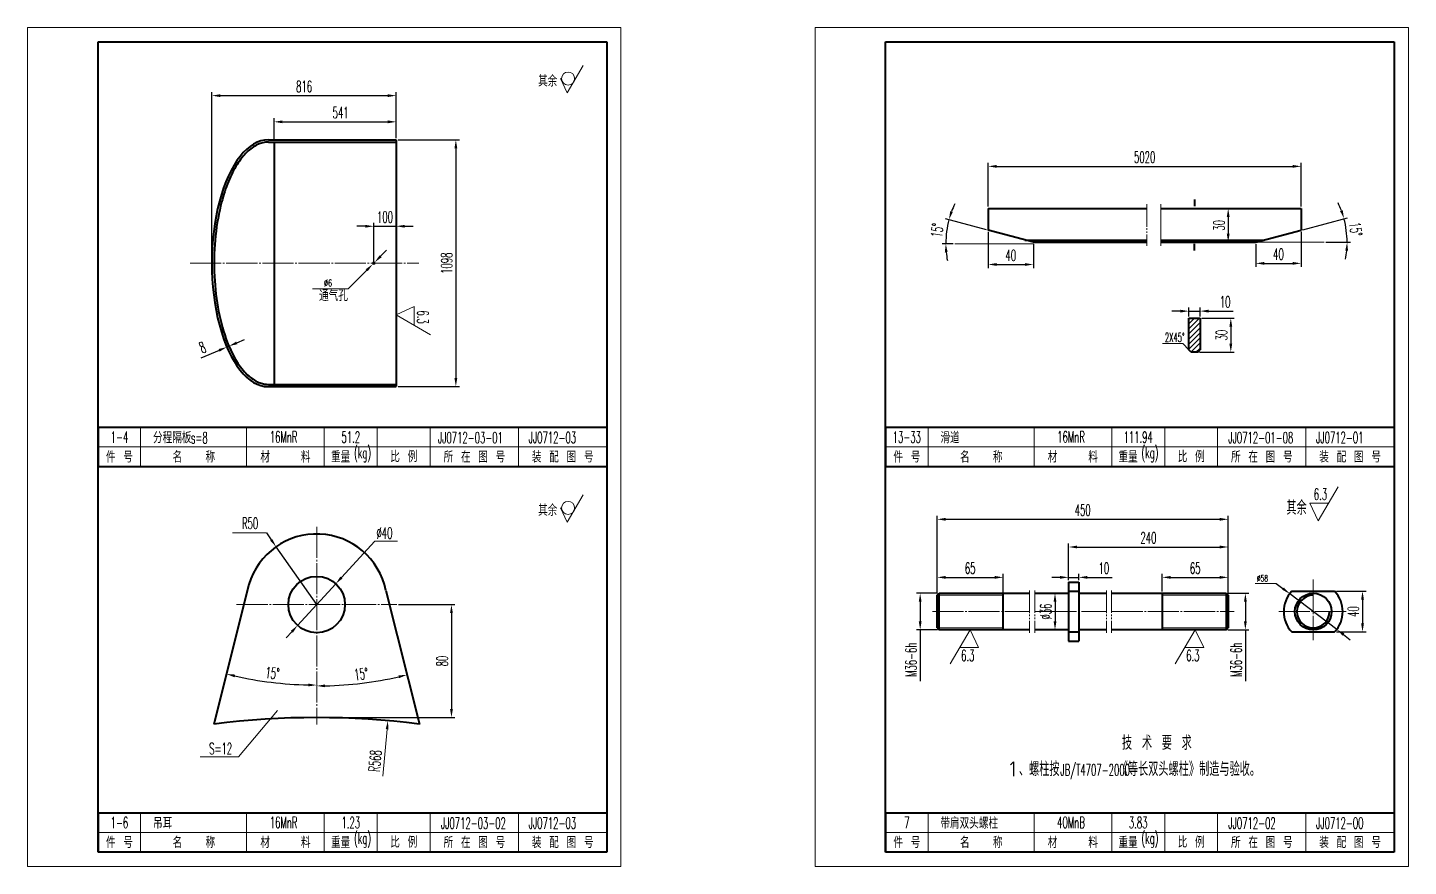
# Model space of a CAD drawing. Header units: millimetres. Extents: x 653 to 3278, y 1219 to 2187.
# Drawn here: x 653.4 to 1142, y 1229.4 to 1526.4 of the extents above; entities that cross this region are included whole.
import ezdxf

# ---------------------------------------------------------------- set-up
doc = ezdxf.new("R2010")
doc.units = ezdxf.units.MM
doc.linetypes.add('JIS_08_11', pattern=[12.8, 11, -0.6, 0.6, -0.6])
doc.linetypes.add('JIS_09_08', pattern=[10.75, 8, -0.55, 0.55, -0.55, 0.55, -0.55])
for name, color, linetype, lineweight in [('图层1', 1, 'Continuous', 40), ('图层2', 4, 'JIS_08_11', 20), ('图层3', 2, 'Continuous', 20), ('图层5', 6, 'JIS_09_08', 20)]:
    doc.layers.add(name, color=color, linetype=linetype, lineweight=lineweight)
doc.styles.get("Standard").update_dxf_attribs({"font": 'romans.shx', "width": 0.55, "height": 4, "bigfont": 'gbcbig.shx'})
doc.styles.add('样式 1', font='romans.shx', dxfattribs={"height": 4, "bigfont": 'gbcbig.shx'})
doc.styles.add('样式 2', font='romans.shx', dxfattribs={"width": 0.55, "height": 4, "bigfont": 'gbcbig.shx'})
doc.dimstyles.new('副本 ISO-25', dxfattribs={"dimtxt": 4, "dimasz": 3, "dimexe": 1.25, "dimexo": 0.625, "dimgap": 1.25, "dimtad": 1, "dimdec": 1, "dimtxsty": 'Standard', "dimcen": 2.5, "dimazin": 2, "dimtfac": 1, "dimtdec": 1, "dimtmove": 0, "dimatfit": 3, "dimfxl": 1, "dimarcsym": 0})

# ---------------------------------------------------------------- blocks, each defined once
blk = doc.blocks.new('*D399')
at = {"layer": 'Defpoints', "color": 0}
for p in [(783.85, 1502.32), (783.85, 1486.65), (718.57, 1442.97)]:
    blk.add_point(p, dxfattribs=at)
at = {"layer": '图层3', "color": 0, "lineweight": -2}
for p, q in [((718.57, 1443.59), (718.57, 1503.57)), ((721.57, 1502.32), (780.85, 1502.32)), ((783.85, 1487.27), (783.85, 1503.57))]:
    blk.add_line(p, q, dxfattribs=at)
at = {"layer": '图层3', "color": 0}
for points in [[(721.57, 1502.82), (721.57, 1501.82), (718.57, 1502.32)], [(780.85, 1502.82), (780.85, 1501.82), (783.85, 1502.32)]]:
    blk.add_solid(points, dxfattribs=at)
at = {"layer": '图层3', "color": 0, "insert": (751.21, 1505.57), "char_height": 4, "attachment_point": 5}
blk.add_mtext('816', dxfattribs=at)
blk = doc.blocks.new('*D400')
at = {"layer": 'Defpoints', "color": 0}
for p in [(783.85, 1493.05), (740.57, 1485.85), (783.85, 1486.65)]:
    blk.add_point(p, dxfattribs=at)
at = {"layer": '图层3', "color": 0, "lineweight": -2}
for p, q in [((740.57, 1486.47), (740.57, 1494.3)), ((743.57, 1493.05), (780.85, 1493.05)), ((783.85, 1487.27), (783.85, 1494.3))]:
    blk.add_line(p, q, dxfattribs=at)
at = {"layer": '图层3', "color": 0}
for points in [[(743.57, 1493.55), (743.57, 1492.55), (740.57, 1493.05)], [(780.85, 1493.55), (780.85, 1492.55), (783.85, 1493.05)]]:
    blk.add_solid(points, dxfattribs=at)
at = {"layer": '图层3', "color": 0, "insert": (764.13, 1496.3), "char_height": 4, "attachment_point": 5}
blk.add_mtext('541', dxfattribs=at)
blk = doc.blocks.new('*D401')
at = {"layer": 'Defpoints', "color": 0}
for p in [(783.85, 1486.65), (783.85, 1399.29), (804.93, 1399.29)]:
    blk.add_point(p, dxfattribs=at)
at = {"layer": '图层3', "color": 0, "lineweight": -2}
for p, q in [((784.47, 1486.65), (806.18, 1486.65)), ((804.93, 1483.65), (804.93, 1402.29)), ((784.47, 1399.29), (806.18, 1399.29))]:
    blk.add_line(p, q, dxfattribs=at)
at = {"layer": '图层3', "color": 0}
for points in [[(804.43, 1483.65), (805.43, 1483.65), (804.93, 1486.65)], [(804.43, 1402.29), (805.43, 1402.29), (804.93, 1399.29)]]:
    blk.add_solid(points, dxfattribs=at)
at = {"layer": '图层3', "color": 0, "insert": (801.68, 1442.97), "char_height": 4, "attachment_point": 5, "rotation": 90}
blk.add_mtext('1098', dxfattribs=at)
blk = doc.blocks.new('*D402')
at = {"layer": 'Defpoints', "color": 0}
for p in [(783.85, 1456.07), (775.85, 1442.97), (783.85, 1442.97)]:
    blk.add_point(p, dxfattribs=at)
at = {"layer": '图层3', "color": 0, "lineweight": -2}
for p, q in [((775.85, 1443.59), (775.85, 1457.32)), ((783.85, 1443.59), (783.85, 1457.32)), ((772.85, 1456.07), (769.85, 1456.07)), ((775.85, 1456.07), (783.85, 1456.07)), ((786.85, 1456.07), (789.85, 1456.07))]:
    blk.add_line(p, q, dxfattribs=at)
at = {"layer": '图层3', "color": 0}
for points in [[(772.85, 1456.57), (772.85, 1455.57), (775.85, 1456.07)], [(786.85, 1456.57), (786.85, 1455.57), (783.85, 1456.07)]]:
    blk.add_solid(points, dxfattribs=at)
at = {"layer": '图层3', "color": 0, "insert": (779.85, 1459.32), "char_height": 4, "attachment_point": 5}
blk.add_mtext('100', dxfattribs=at)
blk = doc.blocks.new('*D403')
at = {"layer": 'Defpoints', "color": 0}
for p in [(775.51, 1442.63), (776.18, 1443.31)]:
    blk.add_point(p, dxfattribs=at)
at = {"layer": '图层3', "color": 0, "lineweight": -2}
for p, q in [((778.3, 1445.43), (780.42, 1447.55)), ((776.18, 1443.31), (775.51, 1442.63)), ((766.84, 1433.94), (773.39, 1440.51))]:
    blk.add_line(p, q, dxfattribs=at)
at = {"layer": '图层3', "color": 0}
for points in [[(773.04, 1440.86), (773.74, 1440.15), (775.51, 1442.63)], [(777.95, 1445.78), (778.66, 1445.08), (776.18, 1443.31)]]:
    blk.add_solid(points, dxfattribs=at)
blk = doc.blocks.new('*D398')
at = {"layer": 'Defpoints', "color": 0}
for p in [(723.89, 1413.3), (723.89, 1413.3), (724.63, 1413.61)]:
    blk.add_point(p, dxfattribs=at)
at = {"layer": '图层3', "color": 0, "lineweight": -2}
for p, q in [((723.64, 1413.87), (723.4, 1414.45)), ((724.63, 1413.61), (723.89, 1413.3)), ((724.38, 1414.18), (724.14, 1414.76)), ((727.39, 1414.78), (730.15, 1415.95)), ((721.13, 1412.13), (714.71, 1409.41))]:
    blk.add_line(p, q, dxfattribs=at)
at = {"layer": '图层3', "color": 0}
for points in [[(720.93, 1412.59), (721.32, 1411.67), (723.89, 1413.3)], [(727.19, 1415.24), (727.58, 1414.32), (724.63, 1413.61)]]:
    blk.add_solid(points, dxfattribs=at)
at = {"layer": '图层3', "color": 0, "insert": (715.27, 1413.17), "char_height": 4, "attachment_point": 5, "rotation": 22.9685}
blk.add_mtext('8', dxfattribs=at)
blk = doc.blocks.new('*D404')
at = {"layer": 'Defpoints', "color": 0}
for p in [(741.31, 1342.57), (755.67, 1322.11)]:
    blk.add_point(p, dxfattribs=at)
at = {"layer": '图层3', "color": 0, "lineweight": -2}
for p, q in [((737.86, 1347.48), (739.59, 1345.03)), ((755.67, 1322.11), (741.31, 1342.57))]:
    blk.add_line(p, q, dxfattribs=at)
at = {"layer": '图层3', "color": 0}
blk.add_solid([(740, 1345.32), (739.18, 1344.74), (741.31, 1342.57)], dxfattribs=at)
blk = doc.blocks.new('*D405')
at = {"layer": 'Defpoints', "color": 0}
for p in [(762.42, 1329.49), (748.92, 1314.73)]:
    blk.add_point(p, dxfattribs=at)
at = {"layer": '图层3', "color": 0, "lineweight": -2}
for p, q in [((776.22, 1344.58), (764.44, 1331.7)), ((748.92, 1314.73), (762.42, 1329.49)), ((746.9, 1312.51), (744.87, 1310.3))]:
    blk.add_line(p, q, dxfattribs=at)
at = {"layer": '图层3', "color": 0}
for points in [[(764.07, 1332.04), (764.81, 1331.36), (762.42, 1329.49)], [(746.53, 1312.85), (747.26, 1312.18), (748.92, 1314.73)]]:
    blk.add_solid(points, dxfattribs=at)
blk = doc.blocks.new('*D406')
at = {"layer": 'Defpoints', "color": 0}
for p in [(783.99, 1322.11), (755.67, 1282.11), (803.37, 1282.11)]:
    blk.add_point(p, dxfattribs=at)
at = {"layer": '图层3', "color": 0, "lineweight": -2}
for p, q in [((784.62, 1322.11), (804.62, 1322.11)), ((803.37, 1319.11), (803.37, 1285.11)), ((756.29, 1282.11), (804.62, 1282.11))]:
    blk.add_line(p, q, dxfattribs=at)
at = {"layer": '图层3', "color": 0}
for points in [[(802.87, 1319.11), (803.87, 1319.11), (803.37, 1322.11)], [(802.87, 1285.11), (803.87, 1285.11), (803.37, 1282.11)]]:
    blk.add_solid(points, dxfattribs=at)
at = {"layer": '图层3', "color": 0, "insert": (800.12, 1302.11), "char_height": 4, "attachment_point": 5, "rotation": 90}
blk.add_mtext('80', dxfattribs=at)
blk = doc.blocks.new('*D407')
at = {"layer": 'Defpoints', "color": 0}
for p in [(755.67, 1349.61), (731.7, 1329.2), (734.28, 1295.36), (719.32, 1279.77), (755.67, 1279.61)]:
    blk.add_point(p, dxfattribs=at)
at = {"layer": '图层3', "color": 0, "lineweight": -2}
blk.add_arc((755.67, 1424.99), 131.38, 257.2577, 268.6917, dxfattribs=at)
at = {"layer": '图层3', "color": 0}
for points in [[(726.57, 1296.36), (726.81, 1297.33), (723.77, 1297.54)], [(752.67, 1294.14), (752.66, 1293.14), (755.67, 1293.61)]]:
    blk.add_solid(points, dxfattribs=at)
at = {"layer": '图层3', "color": 0, "insert": (740, 1297.82), "char_height": 4, "attachment_point": 5, "rotation": 352.9747}
blk.add_mtext('15%%d', dxfattribs=at)
blk = doc.blocks.new('*D408')
at = {"layer": 'Defpoints', "color": 0}
for p in [(755.67, 1349.61), (780.16, 1327.14), (766.42, 1293.74), (755.67, 1279.61), (792.01, 1279.77)]:
    blk.add_point(p, dxfattribs=at)
at = {"layer": '图层3', "color": 0, "lineweight": -2}
blk.add_arc((755.67, 1424.99), 131.68, 271.3053, 282.7453, dxfattribs=at)
at = {"layer": '图层3', "color": 0}
for points in [[(784.6, 1297.04), (784.84, 1296.06), (787.64, 1297.24)], [(758.67, 1292.84), (758.66, 1293.84), (755.67, 1293.31)]]:
    blk.add_solid(points, dxfattribs=at)
at = {"layer": '图层3', "color": 0, "insert": (771.38, 1297.52), "char_height": 4, "attachment_point": 5, "rotation": 7.0253}
blk.add_mtext('15%%d', dxfattribs=at)
blk = doc.blocks.new('*D410')
at = {"layer": 'Defpoints', "color": 0}
for p in [(1104.07, 1477.28), (993.31, 1462.39), (1104.07, 1462.39)]:
    blk.add_point(p, dxfattribs=at)
at = {"layer": '图层3', "color": 0, "lineweight": -2}
for p, q in [((993.31, 1463.02), (993.31, 1478.53)), ((996.31, 1477.28), (1101.07, 1477.28)), ((1104.07, 1463.02), (1104.07, 1478.53))]:
    blk.add_line(p, q, dxfattribs=at)
at = {"layer": '图层3', "color": 0}
for points in [[(996.31, 1477.78), (996.31, 1476.78), (993.31, 1477.28)], [(1101.07, 1477.78), (1101.07, 1476.78), (1104.07, 1477.28)]]:
    blk.add_solid(points, dxfattribs=at)
at = {"layer": '图层3', "color": 0, "insert": (1048.69, 1480.53), "char_height": 4, "attachment_point": 5}
blk.add_mtext('5020', dxfattribs=at)
blk = doc.blocks.new('*D411')
at = {"layer": 'Defpoints', "color": 0}
for p in [(993.31, 1454.68), (1009.31, 1450.39), (1009.31, 1442.53)]:
    blk.add_point(p, dxfattribs=at)
at = {"layer": '图层3', "color": 0, "lineweight": -2}
for p, q in [((993.31, 1454.06), (993.31, 1441.28)), ((1009.31, 1449.77), (1009.31, 1441.28)), ((996.31, 1442.53), (1006.31, 1442.53))]:
    blk.add_line(p, q, dxfattribs=at)
at = {"layer": '图层3', "color": 0}
for points in [[(996.31, 1443.03), (996.31, 1442.03), (993.31, 1442.53)], [(1006.31, 1443.03), (1006.31, 1442.03), (1009.31, 1442.53)]]:
    blk.add_solid(points, dxfattribs=at)
at = {"layer": '图层3', "color": 0, "insert": (1001.31, 1445.78), "char_height": 4, "attachment_point": 5}
blk.add_mtext('40', dxfattribs=at)
blk = doc.blocks.new('*D412')
at = {"layer": 'Defpoints', "color": 0}
for p in [(1079.25, 1462.39), (1078.27, 1450.39), (1079.25, 1450.39)]:
    blk.add_point(p, dxfattribs=at)
at = {"layer": '图层3', "color": 0, "lineweight": -2}
for p, q in [((1078.63, 1462.39), (1077.02, 1462.39)), ((1078.27, 1459.39), (1078.27, 1453.39)), ((1078.63, 1450.39), (1077.02, 1450.39))]:
    blk.add_line(p, q, dxfattribs=at)
at = {"layer": '图层3', "color": 0}
for points in [[(1077.77, 1459.39), (1078.77, 1459.39), (1078.27, 1462.39)], [(1077.77, 1453.39), (1078.77, 1453.39), (1078.27, 1450.39)]]:
    blk.add_solid(points, dxfattribs=at)
at = {"layer": '图层3', "color": 0, "insert": (1075.02, 1456.39), "char_height": 4, "attachment_point": 5, "rotation": 90}
blk.add_mtext('30', dxfattribs=at)
blk = doc.blocks.new('*D413')
at = {"layer": 'Defpoints', "color": 0}
for p in [(1104.07, 1454.68), (1088.07, 1450.39), (1104.07, 1442.93)]:
    blk.add_point(p, dxfattribs=at)
at = {"layer": '图层3', "color": 0, "lineweight": -2}
for p, q in [((1104.07, 1454.06), (1104.07, 1441.68)), ((1088.07, 1449.77), (1088.07, 1441.68)), ((1091.07, 1442.93), (1101.07, 1442.93))]:
    blk.add_line(p, q, dxfattribs=at)
at = {"layer": '图层3', "color": 0}
for points in [[(1091.07, 1443.43), (1091.07, 1442.43), (1088.07, 1442.93)], [(1101.07, 1443.43), (1101.07, 1442.43), (1104.07, 1442.93)]]:
    blk.add_solid(points, dxfattribs=at)
at = {"layer": '图层3', "color": 0, "insert": (1096.07, 1446.18), "char_height": 4, "attachment_point": 5}
blk.add_mtext('40', dxfattribs=at)
blk = doc.blocks.new('*D414')
at = {"layer": 'Defpoints', "color": 0}
for p in [(978.83, 1455.6), (993.31, 1454.68), (981.53, 1449.89), (1009.31, 1450.39), (1009.31, 1449.89)]:
    blk.add_point(p, dxfattribs=at)
at = {"layer": '图层3', "color": 0, "lineweight": -2}
for p, q in [((992.71, 1454.84), (978.24, 1458.72)), ((980.91, 1449.89), (977.08, 1449.89))]:
    blk.add_line(p, q, dxfattribs=at)
for start, end in [(154.5315, 159.7658), (165, 180), (185.2342, 190.4685)]:
    blk.add_arc((1011.18, 1449.89), 32.85, start, end, dxfattribs=at)
at = {"layer": '图层3', "color": 0}
for points in [[(980.83, 1461.1), (979.88, 1461.41), (979.45, 1458.4)], [(977.97, 1446.87), (978.96, 1446.92), (978.33, 1449.89)]]:
    blk.add_solid(points, dxfattribs=at)
at = {"layer": '图层3', "color": 0, "insert": (975.28, 1454.62), "char_height": 4, "attachment_point": 5, "rotation": 82.5}
blk.add_mtext('15°', dxfattribs=at)
blk = doc.blocks.new('*D415')
at = {"layer": 'Defpoints', "color": 0}
for p in [(1104.07, 1454.68), (1120.23, 1453.21), (1088.07, 1450.39), (1088.07, 1450.39), (1112.25, 1450.39)]:
    blk.add_point(p, dxfattribs=at)
at = {"layer": '图层3', "color": 0, "lineweight": -2}
for p, q in [((1104.68, 1454.84), (1120.46, 1459.07)), ((1112.87, 1450.39), (1121.6, 1450.39))]:
    blk.add_line(p, q, dxfattribs=at)
for start, end in [(20.3269, 25.6539), (0, 15), (349.3461, 354.6731)]:
    blk.add_arc((1088.07, 1450.39), 32.28, start, end, dxfattribs=at)
at = {"layer": '图层3', "color": 0}
for points in [[(1118.82, 1461.76), (1117.87, 1461.46), (1119.25, 1458.75)], [(1119.71, 1447.42), (1120.71, 1447.37), (1120.35, 1450.39)]]:
    blk.add_solid(points, dxfattribs=at)
at = {"layer": '图层3', "color": 0, "insert": (1123.41, 1455.05), "char_height": 4, "attachment_point": 5, "rotation": 277.5}
blk.add_mtext('15°', dxfattribs=at)
blk = doc.blocks.new('*D416')
at = {"layer": 'Defpoints', "color": 0}
for p in [(1064.32, 1423.5), (1068.32, 1426.02), (1068.32, 1423.5)]:
    blk.add_point(p, dxfattribs=at)
at = {"layer": '图层3', "color": 0, "lineweight": -2}
for p, q in [((1064.32, 1424.13), (1064.32, 1427.27)), ((1068.32, 1424.13), (1068.32, 1427.27)), ((1061.32, 1426.02), (1058.32, 1426.02)), ((1064.32, 1426.02), (1068.32, 1426.02)), ((1071.32, 1426.02), (1080.07, 1426.02))]:
    blk.add_line(p, q, dxfattribs=at)
at = {"layer": '图层3', "color": 0}
for points in [[(1061.32, 1426.52), (1061.32, 1425.52), (1064.32, 1426.02)], [(1071.32, 1426.52), (1071.32, 1425.52), (1068.32, 1426.02)]]:
    blk.add_solid(points, dxfattribs=at)
at = {"layer": '图层3', "color": 0, "insert": (1077.19, 1429.27), "char_height": 4, "attachment_point": 5}
blk.add_mtext('10', dxfattribs=at)
blk = doc.blocks.new('*D417')
at = {"layer": 'Defpoints', "color": 0}
for p in [(1068.32, 1423.5), (1067.52, 1411.5), (1079.19, 1411.5)]:
    blk.add_point(p, dxfattribs=at)
at = {"layer": '图层3', "color": 0, "lineweight": -2}
for p, q in [((1068.95, 1423.5), (1080.44, 1423.5)), ((1079.19, 1420.5), (1079.19, 1414.5)), ((1068.15, 1411.5), (1080.44, 1411.5))]:
    blk.add_line(p, q, dxfattribs=at)
at = {"layer": '图层3', "color": 0}
for points in [[(1078.69, 1420.5), (1079.69, 1420.5), (1079.19, 1423.5)], [(1078.69, 1414.5), (1079.69, 1414.5), (1079.19, 1411.5)]]:
    blk.add_solid(points, dxfattribs=at)
at = {"layer": '图层3', "color": 0, "insert": (1075.94, 1417.5), "char_height": 4, "attachment_point": 5, "rotation": 90}
blk.add_mtext('30', dxfattribs=at)
blk = doc.blocks.new('*D418')
at = {"layer": 'Defpoints', "color": 0}
for p in [(1078.3, 1352.31), (975.24, 1325.39), (1078.3, 1325.39)]:
    blk.add_point(p, dxfattribs=at)
at = {"layer": '图层3', "color": 0, "lineweight": -2}
for p, q in [((975.24, 1326.02), (975.24, 1353.56)), ((978.24, 1352.31), (1075.3, 1352.31)), ((1078.3, 1326.02), (1078.3, 1353.56))]:
    blk.add_line(p, q, dxfattribs=at)
at = {"layer": '图层3', "color": 0}
for points in [[(978.24, 1352.81), (978.24, 1351.81), (975.24, 1352.31)], [(1075.3, 1352.81), (1075.3, 1351.81), (1078.3, 1352.31)]]:
    blk.add_solid(points, dxfattribs=at)
at = {"layer": '图层3', "color": 0, "insert": (1026.77, 1355.56), "char_height": 4, "attachment_point": 5}
blk.add_mtext('450', dxfattribs=at)
blk = doc.blocks.new('*D419')
at = {"layer": 'Defpoints', "color": 0}
for p in [(998.64, 1331.75), (975.24, 1325.39), (998.64, 1325.39)]:
    blk.add_point(p, dxfattribs=at)
at = {"layer": '图层3', "color": 0, "lineweight": -2}
for p, q in [((975.24, 1326.02), (975.24, 1333)), ((978.24, 1331.75), (995.64, 1331.75)), ((998.64, 1326.02), (998.64, 1333))]:
    blk.add_line(p, q, dxfattribs=at)
at = {"layer": '图层3', "color": 0}
for points in [[(978.24, 1332.25), (978.24, 1331.25), (975.24, 1331.75)], [(995.64, 1332.25), (995.64, 1331.25), (998.64, 1331.75)]]:
    blk.add_solid(points, dxfattribs=at)
at = {"layer": '图层3', "color": 0, "insert": (986.94, 1335), "char_height": 4, "attachment_point": 5}
blk.add_mtext('65', dxfattribs=at)
blk = doc.blocks.new('*D420')
at = {"layer": 'Defpoints', "color": 0}
for p in [(1021.8, 1330.07), (1025.4, 1331.75), (1025.4, 1330.07)]:
    blk.add_point(p, dxfattribs=at)
at = {"layer": '图层3', "color": 0, "lineweight": -2}
for p, q in [((1018.8, 1331.75), (1015.8, 1331.75)), ((1021.8, 1330.7), (1021.8, 1333)), ((1021.8, 1331.75), (1025.4, 1331.75)), ((1025.4, 1330.7), (1025.4, 1333)), ((1028.4, 1331.75), (1037.15, 1331.75))]:
    blk.add_line(p, q, dxfattribs=at)
at = {"layer": '图层3', "color": 0}
for points in [[(1018.8, 1332.25), (1018.8, 1331.25), (1021.8, 1331.75)], [(1028.4, 1332.25), (1028.4, 1331.25), (1025.4, 1331.75)]]:
    blk.add_solid(points, dxfattribs=at)
at = {"layer": '图层3', "color": 0, "insert": (1034.27, 1335), "char_height": 4, "attachment_point": 5}
blk.add_mtext('10', dxfattribs=at)
blk = doc.blocks.new('*D409')
at = {"layer": 'Defpoints', "color": 0}
for p in [(1078.3, 1342.5), (1021.8, 1330.07), (1078.3, 1325.39)]:
    blk.add_point(p, dxfattribs=at)
at = {"layer": '图层3', "color": 0, "lineweight": -2}
for p, q in [((1021.8, 1330.7), (1021.8, 1343.75)), ((1024.8, 1342.5), (1075.3, 1342.5)), ((1078.3, 1326.02), (1078.3, 1343.75))]:
    blk.add_line(p, q, dxfattribs=at)
at = {"layer": '图层3', "color": 0}
for points in [[(1024.8, 1343), (1024.8, 1342), (1021.8, 1342.5)], [(1075.3, 1343), (1075.3, 1342), (1078.3, 1342.5)]]:
    blk.add_solid(points, dxfattribs=at)
at = {"layer": '图层3', "color": 0, "insert": (1050.05, 1345.75), "char_height": 4, "attachment_point": 5}
blk.add_mtext('240', dxfattribs=at)
blk = doc.blocks.new('*D421')
at = {"layer": 'Defpoints', "color": 0}
for p in [(1078.3, 1331.75), (1054.9, 1326.11), (1078.3, 1326.11)]:
    blk.add_point(p, dxfattribs=at)
at = {"layer": '图层3', "color": 0, "lineweight": -2}
for p, q in [((1054.9, 1326.74), (1054.9, 1333)), ((1057.9, 1331.75), (1075.3, 1331.75)), ((1078.3, 1326.74), (1078.3, 1333))]:
    blk.add_line(p, q, dxfattribs=at)
at = {"layer": '图层3', "color": 0}
for points in [[(1057.9, 1332.25), (1057.9, 1331.25), (1054.9, 1331.75)], [(1075.3, 1332.25), (1075.3, 1331.25), (1078.3, 1331.75)]]:
    blk.add_solid(points, dxfattribs=at)
at = {"layer": '图层3', "color": 0, "insert": (1066.6, 1335), "char_height": 4, "attachment_point": 5}
blk.add_mtext('65', dxfattribs=at)
blk = doc.blocks.new('*D422')
at = {"layer": 'Defpoints', "color": 0}
for p in [(975.96, 1326.11), (969.26, 1313.15), (975.96, 1313.15)]:
    blk.add_point(p, dxfattribs=at)
at = {"layer": '图层3', "color": 0, "lineweight": -2}
for p, q in [((975.33, 1326.11), (968.01, 1326.11)), ((969.26, 1323.11), (969.26, 1316.15)), ((975.33, 1313.15), (968.01, 1313.15)), ((969.26, 1313.15), (969.26, 1294.97))]:
    blk.add_line(p, q, dxfattribs=at)
at = {"layer": '图层3', "color": 0}
for points in [[(968.76, 1323.11), (969.76, 1323.11), (969.26, 1326.11)], [(968.76, 1316.15), (969.76, 1316.15), (969.26, 1313.15)]]:
    blk.add_solid(points, dxfattribs=at)
at = {"layer": '图层3', "color": 0, "insert": (966.01, 1302.56), "char_height": 4, "attachment_point": 5, "rotation": 90}
blk.add_mtext('M36-6h', dxfattribs=at)
blk = doc.blocks.new('*D423')
at = {"layer": 'Defpoints', "color": 0}
for p in [(1013.56, 1326.11), (1013.56, 1313.15), (1016.98, 1313.15)]:
    blk.add_point(p, dxfattribs=at)
at = {"layer": '图层3', "color": 0, "lineweight": -2}
for p, q in [((1014.18, 1326.11), (1018.23, 1326.11)), ((1016.98, 1323.11), (1016.98, 1316.15)), ((1014.18, 1313.15), (1018.23, 1313.15))]:
    blk.add_line(p, q, dxfattribs=at)
at = {"layer": '图层3', "color": 0}
for points in [[(1016.48, 1323.11), (1017.48, 1323.11), (1016.98, 1326.11)], [(1016.48, 1316.15), (1017.48, 1316.15), (1016.98, 1313.15)]]:
    blk.add_solid(points, dxfattribs=at)
at = {"layer": '图层3', "color": 0, "insert": (1013.73, 1319.63), "char_height": 4, "attachment_point": 5, "rotation": 90}
blk.add_mtext('%%C36', dxfattribs=at)
blk = doc.blocks.new('*D424')
at = {"layer": 'Defpoints', "color": 0}
for p in [(1100.05, 1325.95), (1116.68, 1313.31)]:
    blk.add_point(p, dxfattribs=at)
at = {"layer": '图层3', "color": 0, "lineweight": -2}
for p, q in [((1095.28, 1329.58), (1097.66, 1327.76)), ((1116.68, 1313.31), (1100.05, 1325.95)), ((1119.06, 1311.5), (1121.45, 1309.68))]:
    blk.add_line(p, q, dxfattribs=at)
at = {"layer": '图层3', "color": 0}
for points in [[(1097.97, 1328.16), (1097.36, 1327.37), (1100.05, 1325.95)], [(1119.37, 1311.9), (1118.76, 1311.1), (1116.68, 1313.31)]]:
    blk.add_solid(points, dxfattribs=at)
blk = doc.blocks.new('*D425')
at = {"layer": 'Defpoints', "color": 0}
for p in [(1115.92, 1326.83), (1115.92, 1312.43), (1125.81, 1312.43)]:
    blk.add_point(p, dxfattribs=at)
at = {"layer": '图层3', "color": 0, "lineweight": -2}
for p, q in [((1116.55, 1326.83), (1127.06, 1326.83)), ((1125.81, 1323.83), (1125.81, 1315.43)), ((1116.55, 1312.43), (1127.06, 1312.43))]:
    blk.add_line(p, q, dxfattribs=at)
at = {"layer": '图层3', "color": 0}
for points in [[(1125.31, 1323.83), (1126.31, 1323.83), (1125.81, 1326.83)], [(1125.31, 1315.43), (1126.31, 1315.43), (1125.81, 1312.43)]]:
    blk.add_solid(points, dxfattribs=at)
at = {"layer": '图层3', "color": 0, "insert": (1122.56, 1319.63), "char_height": 4, "attachment_point": 5, "rotation": 90}
blk.add_mtext('40', dxfattribs=at)
blk = doc.blocks.new('*D426')
at = {"layer": 'Defpoints', "color": 0}
for p in [(1077.58, 1326.11), (1077.58, 1313.15), (1084.35, 1313.15)]:
    blk.add_point(p, dxfattribs=at)
at = {"layer": '图层3', "color": 0, "lineweight": -2}
for p, q in [((1078.2, 1326.11), (1085.6, 1326.11)), ((1084.35, 1323.11), (1084.35, 1316.15)), ((1078.2, 1313.15), (1085.6, 1313.15)), ((1084.35, 1313.15), (1084.35, 1294.97))]:
    blk.add_line(p, q, dxfattribs=at)
at = {"layer": '图层3', "color": 0}
for points in [[(1083.85, 1323.11), (1084.85, 1323.11), (1084.35, 1326.11)], [(1083.85, 1316.15), (1084.85, 1316.15), (1084.35, 1313.15)]]:
    blk.add_solid(points, dxfattribs=at)
at = {"layer": '图层3', "color": 0, "insert": (1081.1, 1302.56), "char_height": 4, "attachment_point": 5, "rotation": 90}
blk.add_mtext('M36-6h', dxfattribs=at)

msp = doc.modelspace()

# ---------------------------------------------------------------- hatches: boundary and pattern name
at = {"layer": '图层3'}
h = msp.add_hatch(dxfattribs=at)
h.set_pattern_fill('ANSI31', color=256, scale=0.4, style=0)
h.set_pattern_definition([(45, (-334.6748, 396.1165), (-0.8980256, 0.8980256), [])])
h.paths.add_polyline_path([(1068.32, 1423.502), (1064.32, 1423.502), (1064.32, 1412.302), (1065.12, 1411.502), (1067.52, 1411.502), (1068.32, 1412.302)])

# ---------------------------------------------------------------- linework, layer by layer
at = {"layer": '图层1'}
for p, q in [((678.366, 1234.409), (678.366, 1521.409)), ((678.366, 1521.409), (858.366, 1521.409)), ((858.366, 1521.409), (858.366, 1234.409)), ((957.042, 1234.409), (957.042, 1521.409)), ((957.042, 1521.409), (1137.042, 1521.409)), ((1137.042, 1521.409), (1137.042, 1234.409)), ((738.566, 1486.648), (783.846, 1486.648)), ((738.566, 1485.848), (783.846, 1485.848)), ((740.566, 1485.848), (740.566, 1400.088)), ((783.846, 1486.648), (783.846, 1399.288)), ((993.312, 1462.394), (1040.049, 1462.394)), ((993.312, 1462.394), (993.312, 1454.681)), ((1040.049, 1462.394), (1049.472, 1462.394)), ((1054.43, 1462.394), (1104.073, 1462.394)), ((1066.32, 1465.573), (1066.32, 1463.239)), ((1104.073, 1462.394), (1104.073, 1454.681)), ((1009.312, 1450.394), (993.312, 1454.681)), ((1088.073, 1450.394), (1104.073, 1454.681)), ((1006.326, 1451.194), (1040.049, 1451.194)), ((1009.312, 1450.394), (1040.049, 1450.394)), ((1040.049, 1451.194), (1049.472, 1451.194)), ((1040.049, 1450.394), (1049.472, 1450.394)), ((1054.43, 1451.194), (1091.059, 1451.194)), ((1054.43, 1450.394), (1088.073, 1450.394)), ((1066.32, 1447.51), (1066.32, 1449.844)), ((1064.32, 1423.502), (1068.32, 1423.502)), ((1064.32, 1412.302), (1064.32, 1423.502)), ((1068.32, 1423.502), (1068.32, 1412.302)), ((1065.12, 1411.502), (1064.32, 1412.302)), ((1067.52, 1411.502), (1068.32, 1412.302)), ((1067.52, 1411.502), (1065.12, 1411.502)), ((738.566, 1400.088), (783.846, 1400.088)), ((738.566, 1399.288), (783.846, 1399.288)), ((678.366, 1384.909), (858.366, 1384.909)), ((678.366, 1384.909), (678.366, 1370.909)), ((957.042, 1384.909), (1137.042, 1384.909)), ((957.042, 1384.909), (957.042, 1370.909)), ((858.366, 1370.909), (678.366, 1370.909)), ((1137.042, 1370.909), (957.042, 1370.909)), ((731.696, 1329.202), (719.325, 1279.772)), ((1021.799, 1330.071), (1021.799, 1309.191)), ((1021.799, 1330.071), (1025.399, 1330.071)), ((1025.399, 1330.071), (1025.399, 1309.191)), ((780.156, 1327.139), (792.01, 1279.772)), ((975.237, 1325.391), (975.957, 1326.111)), ((975.237, 1313.871), (975.237, 1325.391)), ((975.957, 1326.111), (1007.992, 1326.111)), ((975.957, 1313.151), (975.957, 1326.111)), ((998.637, 1313.151), (998.637, 1326.111)), ((1009.806, 1326.111), (1013.558, 1326.111)), ((1013.558, 1326.111), (1021.799, 1326.111)), ((1021.799, 1326.831), (1025.399, 1326.831)), ((1025.399, 1326.111), (1033.347, 1326.111)), ((1029.373, 1326.111), (1035.189, 1326.111)), ((1037.003, 1326.111), (1077.579, 1326.111)), ((1054.899, 1326.111), (1054.899, 1313.151)), ((1077.579, 1326.111), (1077.579, 1313.151)), ((1077.579, 1326.111), (1078.299, 1325.391)), ((1078.299, 1325.391), (1078.299, 1313.871)), ((1100.804, 1326.831), (1115.924, 1326.831)), ((975.237, 1313.871), (975.957, 1313.151)), ((1007.992, 1313.151), (975.957, 1313.151)), ((1013.558, 1313.151), (1009.806, 1313.151)), ((1021.799, 1313.151), (1013.558, 1313.151)), ((1021.799, 1312.431), (1025.399, 1312.431)), ((1033.347, 1313.151), (1025.399, 1313.151)), ((1035.189, 1313.151), (1029.373, 1313.151)), ((1077.579, 1313.151), (1037.003, 1313.151)), ((1077.579, 1313.151), (1078.299, 1313.871)), ((1100.804, 1312.431), (1115.924, 1312.431)), ((1021.799, 1309.191), (1025.399, 1309.191)), ((678.366, 1248.409), (858.366, 1248.409)), ((678.366, 1248.409), (678.366, 1234.409)), ((957.042, 1248.409), (1137.042, 1248.409)), ((957.042, 1248.409), (957.042, 1234.409)), ((858.366, 1234.409), (678.366, 1234.409)), ((1137.042, 1234.409), (957.042, 1234.409))]:
    msp.add_line(p, q, dxfattribs=at)
for centre, radius in [((755.668, 1322.107), 10), ((1108.364, 1319.631), 6.48)]:
    msp.add_circle(centre, radius, dxfattribs=at)
for centre, radius, start, end in [((755.668, 1322.107), 25, 11.61271, 163.5114), ((1108.364, 1319.631), 10.44, 136.39718, 223.60282), ((1108.364, 1319.631), 5.76, 90, 0), ((1108.364, 1319.631), 10.44, 316.39718, 43.60282), ((755.668, 998.107), 284, 82.64785, 97.35215)]:
    msp.add_arc(centre, radius, start, end, dxfattribs=at)
msp.add_ellipse((738.566, 1442.968), major_axis=(0, 43.68), ratio=0.4578755, start_param=0, end_param=3.1415927, dxfattribs=at)
msp.add_open_spline([(738.566, 1485.848), (737.292, 1485.848), (736.016, 1485.558), (733.477, 1484.38), (732.214, 1483.489), (729.772, 1481.116), (728.593, 1479.634), (726.391, 1476.143), (725.368, 1474.133), (723.529, 1469.679), (722.715, 1467.233), (721.045, 1460.926), (720.317, 1456.898), (719.433, 1448.547), (719.277, 1444.225), (719.551, 1435.67), (719.981, 1431.439), (721.387, 1423.445), (722.363, 1419.684), (724.768, 1412.969), (726.197, 1410.017), (728.987, 1405.758), (730.285, 1404.228), (732.965, 1401.871), (734.346, 1401.045), (736.673, 1400.248), (737.62, 1400.088), (738.566, 1400.088)], degree=3, knots=[0, 0, 0, 0, 0.2093229, 0.2093229, 0.4186458, 0.4186458, 0.6279687, 0.6279687, 0.8372916, 0.8372916, 1.0466145, 1.0466145, 1.3436096, 1.3436096, 1.6406048, 1.6406048, 1.9375999, 1.9375999, 2.2345951, 2.2345951, 2.5315902, 2.5315902, 2.758864, 2.758864, 2.9861379, 2.9861379, 3.1415927, 3.1415927, 3.1415927, 3.1415927], dxfattribs=at)
at = {"layer": '图层2'}
for p, q in [((710.888, 1442.968), (791.781, 1442.968)), ((755.668, 1349.607), (755.668, 1279.607)), ((1108.364, 1330.97), (1108.364, 1309.557)), ((727.343, 1322.107), (783.993, 1322.107)), ((973.588, 1319.631), (1007.992, 1319.631)), ((1009.806, 1319.631), (1013.558, 1319.631)), ((1013.558, 1319.631), (1033.347, 1319.631)), ((1029.373, 1319.631), (1035.189, 1319.631)), ((1037.003, 1319.631), (1080.336, 1319.631)), ((1096.166, 1319.631), (1120.452, 1319.631))]:
    msp.add_line(p, q, dxfattribs=at)
at = {"layer": '图层3'}
for p, q in [((653.366, 1229.409), (653.366, 1526.409)), ((653.366, 1526.409), (863.366, 1526.409)), ((863.366, 1526.409), (863.366, 1229.409)), ((932.042, 1229.409), (932.042, 1526.409)), ((932.042, 1526.409), (1142.042, 1526.409)), ((1142.042, 1526.409), (1142.042, 1229.409)), ((844.376, 1503.324), (850.01, 1512.974)), ((841.962, 1508.35), (844.376, 1503.324)), ((1054.43, 1462.394), (1054.43, 1450.394)), ((1009.312, 1449.894), (981.533, 1449.894)), ((1088.073, 1450.394), (1112.248, 1450.394)), ((766.84, 1433.941), (754.187, 1433.941)), ((790.129, 1427.704), (783.846, 1424.686)), ((790.129, 1427.704), (790.129, 1421.019)), ((783.846, 1424.686), (795.909, 1417.644)), ((1062.273, 1414.53), (1054.987, 1414.53)), ((1064.32, 1412.302), (1062.273, 1414.53)), ((693.366, 1370.909), (693.366, 1384.909)), ((730.866, 1370.909), (730.866, 1384.909)), ((758.366, 1370.909), (758.366, 1384.909)), ((777.116, 1370.909), (777.116, 1384.909)), ((795.866, 1370.909), (795.866, 1384.909)), ((827.116, 1370.909), (827.116, 1384.909)), ((972.042, 1370.909), (972.042, 1384.909)), ((1009.542, 1370.909), (1009.542, 1384.909)), ((1037.042, 1370.909), (1037.042, 1384.909)), ((1055.792, 1370.909), (1055.792, 1384.909)), ((1074.542, 1370.909), (1074.542, 1384.909)), ((1105.792, 1370.909), (1105.792, 1384.909)), ((858.366, 1377.909), (678.366, 1377.909)), ((678.366, 1377.909), (858.366, 1377.909)), ((1137.042, 1377.909), (957.042, 1377.909)), ((957.042, 1377.909), (1137.042, 1377.909)), ((1110.124, 1351.759), (1117.166, 1363.822)), ((844.376, 1351.328), (850.01, 1360.978)), ((841.962, 1356.354), (844.376, 1351.328)), ((1107.106, 1358.042), (1110.124, 1351.759)), ((1107.106, 1358.042), (1113.792, 1358.042)), ((737.864, 1347.485), (725.889, 1347.485)), ((776.217, 1344.582), (784.284, 1344.582)), ((1095.276, 1329.579), (1087.791, 1329.579)), ((975.237, 1325.391), (998.637, 1325.391)), ((1054.899, 1325.391), (1078.299, 1325.391)), ((998.637, 1313.871), (975.237, 1313.871)), ((986.937, 1313.151), (979.895, 1301.088)), ((989.955, 1306.868), (986.937, 1313.151)), ((1078.299, 1313.871), (1054.899, 1313.871)), ((1066.599, 1313.151), (1059.557, 1301.088)), ((1069.617, 1306.868), (1066.599, 1313.151)), ((989.955, 1306.868), (983.27, 1306.868)), ((1069.617, 1306.868), (1062.931, 1306.868)), ((741.809, 1284.657), (727.947, 1268.187)), ((779.115, 1261.355), (780.598, 1277.999)), ((727.947, 1268.187), (714.392, 1268.187)), ((693.366, 1234.409), (693.366, 1248.409)), ((730.866, 1234.409), (730.866, 1248.409)), ((758.366, 1234.409), (758.366, 1248.409)), ((777.116, 1234.409), (777.116, 1248.409)), ((795.866, 1234.409), (795.866, 1248.409)), ((827.116, 1234.409), (827.116, 1248.409)), ((972.042, 1234.409), (972.042, 1248.409)), ((1009.542, 1234.409), (1009.542, 1248.409)), ((1037.042, 1234.409), (1037.042, 1248.409)), ((1055.792, 1234.409), (1055.792, 1248.409)), ((1074.542, 1234.409), (1074.542, 1248.409)), ((1105.792, 1234.409), (1105.792, 1248.409)), ((678.366, 1241.409), (858.366, 1241.409)), ((957.042, 1241.409), (1137.042, 1241.409)), ((863.366, 1229.409), (653.366, 1229.409)), ((1142.042, 1229.409), (932.042, 1229.409))]:
    msp.add_line(p, q, dxfattribs=at)
for centre, radius in [((844.636, 1508.35), 2.31), ((775.846, 1442.968), 0.478), ((844.636, 1356.354), 2.31)]:
    msp.add_circle(centre, radius, dxfattribs=at)
msp.add_solid([(780.1, 1278.043), (781.096, 1277.954), (780.864, 1280.987)], dxfattribs=at)
at = {"layer": '图层5'}
for p, q in [((1049.472, 1463.919), (1049.472, 1449.164)), ((1054.43, 1463.919), (1054.43, 1449.164)), ((1007.992, 1327.107), (1007.992, 1312.055)), ((1009.806, 1327.157), (1009.806, 1312.105)), ((1035.189, 1327.107), (1035.189, 1312.055)), ((1037.003, 1327.157), (1037.003, 1312.105))]:
    msp.add_line(p, q, dxfattribs=at)

# ---------------------------------------------------------------- texts
at = {"layer": '图层3'}
for s, insert, char_height, width, attachment_point, style in [('其余', (834.036, 1509.525), 4, 12.00056, 1, '样式 1'), ('通气孔', (756.518, 1433.544), 4, 12.00056, 1, '样式 1'), ('2X45%%D', (1055.87, 1418.325), 3.2, 6.31428, 1, '样式 2'), ('分程隔板', (697.746, 1381.246), 4, 68.75, 4, '样式 1'), ('s=8', (711.156, 1383.175), 4, 24.56214, 1, '样式 2'), ('16MnR', (743.967, 1381.481), 4, 31.25, 5, '样式 2'), ('51.2', (767.741, 1381.409), 4, 18.75, 5, '样式 2'), (' JJ0712-03-01', (797.068, 1381.208), 4, 37.5, 4, '样式 2'), ('JJ0712-03', (830.699, 1381.262), 4, 37.5, 4, '样式 2'), ('13-33', (964.542, 1381.409), 4, 15, 5, '样式 2'), ('滑道', (976.422, 1381.246), 4, 68.75, 4, '样式 1'), ('16MnR', (1022.643, 1381.481), 4, 31.25, 5, '样式 2'), ('111.94', (1046.417, 1381.409), 4, 18.75, 5, '样式 2'), ('JJ0712-01-08', (1078.31, 1381.208), 4, 37.5, 4, '样式 2'), ('JJ0712-01', (1109.375, 1381.262), 4, 37.5, 4, '样式 2'), ('(kg)', (768.887, 1377.909), 4, 8.22875, 1, '样式 2'), ('(kg)', (1047.563, 1377.909), 4, 8.22875, 1, '样式 2'), ('件 号', (685.866, 1374.409), 4, 15, 5, '样式 1'), ('名   称', (712.211, 1374.409), 4, 37.31081, 5, '样式 1'), ('材    料', (744.616, 1374.409), 4, 27.5, 5, '样式 1'), ('重量', (764.144, 1374.409), 4, 18.75, 5, '样式 1'), ('比 例', (786.491, 1374.524), 4, 18.75, 5, '样式 1'), ('所 在 图 号', (811.491, 1374.409), 4, 31.25, 5, '样式 1'), ('装 配 图 号', (842.741, 1374.409), 4, 31.25, 5, '样式 1'), ('件 号', (964.542, 1374.409), 4, 15, 5, '样式 1'), ('名   称', (990.887, 1374.409), 4, 37.31081, 5, '样式 1'), ('材    料', (1023.292, 1374.409), 4, 27.5, 5, '样式 1'), ('重量', (1042.82, 1374.409), 4, 18.75, 5, '样式 1'), ('比 例', (1065.167, 1374.524), 4, 18.75, 5, '样式 1'), ('所 在 图 号', (1090.167, 1374.409), 4, 31.25, 5, '样式 1'), ('装 配 图 号', (1121.417, 1374.409), 4, 31.25, 5, '样式 1'), ('其余', (1098.869, 1358.92), 5, 18.85161, 1, '样式 1'), ('6.3', (1108.556, 1363.177), 4, 20.95843, 1, '样式 2'), ('其余', (834.036, 1357.529), 4, 12.00056, 1, '样式 1'), ('R50', (729.239, 1352.896), 4, 12.69422, 1, '样式 2'), ('%%C40', (776.839, 1349.448), 4, 12.69422, 1, '样式 2'), ('6.3', (983.739, 1306.095), 4, 20.95843, 1, '样式 2'), ('6.3', (1063.4, 1306.095), 4, 20.95843, 1, '样式 2'), ('技 术 要 求', (1040.686, 1275.667), 5, 65.03067, 1, '样式 1'), ('S=12', (717.627, 1273.113), 4, 13.55469, 1, '样式 2'), ('1、螺柱按      《等长双头螺柱》制造与验收。', (999.904, 1266.395), 5, 114.5958, 1, '样式 1'), ('JB/T4707-2000', (1018.883, 1265.58), 4, 37.79314, 1, '样式 2'), ('吊耳', (697.746, 1244.746), 4, 68.75, 4, '样式 1'), ('16MnR', (743.967, 1244.981), 4, 31.25, 5, '样式 2'), ('1.23', (767.741, 1244.909), 4, 18.75, 5, '样式 2'), ('JJ0712-03-02', (799.634, 1244.708), 4, 37.5, 4, '样式 2'), ('JJ0712-03', (830.699, 1244.762), 4, 37.5, 4, '样式 2'), ('带肩双头螺柱', (976.422, 1244.746), 4, 68.75, 4, '样式 1'), ('40MnB', (1022.643, 1244.981), 4, 31.25, 5, '样式 2'), ('3.83', (1046.417, 1244.909), 4, 18.75, 5, '样式 2'), ('JJ0712-02', (1078.31, 1244.708), 4, 37.5, 4, '样式 2'), ('JJ0712-00', (1109.375, 1244.762), 4, 37.5, 4, '样式 2'), ('(kg)', (768.887, 1241.409), 4, 8.22875, 1, '样式 2'), ('(kg)', (1047.563, 1241.409), 4, 8.22875, 1, '样式 2'), ('件 号', (685.866, 1237.909), 4, 15, 5, '样式 1'), ('名   称', (712.211, 1237.909), 4, 37.31081, 5, '样式 1'), ('材    料', (744.616, 1237.909), 4, 27.5, 5, '样式 1'), ('重量', (764.144, 1237.909), 4, 18.75, 5, '样式 1'), ('比 例', (786.491, 1238.024), 4, 18.75, 5, '样式 1'), ('所 在 图 号', (811.491, 1237.909), 4, 31.25, 5, '样式 1'), ('装 配 图 号', (842.741, 1237.909), 4, 31.25, 5, '样式 1'), ('件 号', (964.542, 1237.909), 4, 15, 5, '样式 1'), ('名   称', (990.887, 1237.909), 4, 37.31081, 5, '样式 1'), ('材    料', (1023.292, 1237.909), 4, 27.5, 5, '样式 1'), ('重量', (1042.82, 1237.909), 4, 18.75, 5, '样式 1'), ('比 例', (1065.167, 1238.024), 4, 18.75, 5, '样式 1'), ('所 在 图 号', (1090.167, 1237.909), 4, 31.25, 5, '样式 1'), ('装 配 图 号', (1121.417, 1237.909), 4, 31.25, 5, '样式 1')]:
    msp.add_mtext(s, dxfattribs=dict(at, insert=insert, char_height=char_height, width=width, attachment_point=attachment_point, style=style))
for s, insert, char_height, width, attachment_point in [('%%c6', (758.25, 1437.221), 2.5, 11.58299, 1), ('1-4', (685.866, 1381.409), 4, 15, 5), ('%%C58', (1088.456, 1332.526), 2.25, 6.02725, 1), ('1-6', (685.866, 1244.909), 4, 15, 5), ('7', (964.542, 1244.909), 4, 15, 5)]:
    msp.add_mtext(s, dxfattribs=dict(at, insert=insert, char_height=char_height, width=width, attachment_point=attachment_point))
at = {"layer": '图层3', "insert": (795.264, 1426.254), "char_height": 4, "width": 20.95843, "attachment_point": 1, "rotation": 270, "style": '样式 2'}
msp.add_mtext('6.3', dxfattribs=at)
at = {"layer": '图层3', "insert": (776.333, 1266.749), "char_height": 4, "attachment_point": 5, "rotation": 84.91009}
msp.add_mtext('R568', dxfattribs=at)

# ---------------------------------------------------------------- dimensions: what is measured, and where the dimension line sits
at = {"layer": '图层3'}
for base, p1, p2, text, picture, middle in [((783.846, 1502.325), (718.566, 1442.968), (783.846, 1486.648), '816', '*D399', (751.206, 1502.325)), ((783.846, 1493.047), (740.566, 1485.848), (783.846, 1486.648), '541', '*D400', (764.133, 1493.047)), ((783.846, 1456.069), (775.846, 1442.968), (783.846, 1442.968), '100', '*D402', (779.846, 1456.069))]:
    dim = msp.add_linear_dim(base=base, p1=p1, p2=p2, text=text, dimstyle='副本 ISO-25', dxfattribs=at)
    dim.commit()
    dim.dimension.update_dxf_attribs({"geometry": picture, "text_midpoint": middle, "dimtype": 160})
for base, p1, p2, text, picture, middle in [((804.93, 1399.288), (783.846, 1486.648), (783.846, 1399.288), '1098', '*D401', (804.93, 1442.968)), ((1125.812, 1312.431), (1115.924, 1326.831), (1115.924, 1312.431), '40', '*D425', (1125.812, 1319.627))]:
    dim = msp.add_linear_dim(base=base, p1=p1, p2=p2, angle=90, text=text, dimstyle='副本 ISO-25', dxfattribs=at)
    dim.commit()
    dim.dimension.update_dxf_attribs({"geometry": picture, "text_midpoint": middle, "dimtype": 160})
for base, p1, p2, text, picture, middle in [((1104.073, 1477.276), (993.312, 1462.394), (1104.073, 1462.394), '5020', '*D410', (1048.693, 1480.526)), ((1009.312, 1442.534), (993.312, 1454.681), (1009.312, 1450.394), '40', '*D411', (1001.312, 1445.784)), ((1104.073, 1442.934), (1088.073, 1450.394), (1104.073, 1454.681), '40', '*D413', (1096.073, 1446.184)), ((1068.32, 1426.02), (1064.32, 1423.502), (1068.32, 1423.502), '10', '*D416', (1077.194, 1429.27)), ((1078.299, 1352.306), (975.237, 1325.391), (1078.299, 1325.391), '450', '*D418', (1026.768, 1355.556)), ((1078.299, 1342.505), (1021.799, 1330.071), (1078.299, 1325.391), '240', '*D409', (1050.049, 1345.755)), ((998.637, 1331.751), (975.237, 1325.391), (998.637, 1325.391), '65', '*D419', (986.937, 1335.001)), ((1025.399, 1331.751), (1021.799, 1330.071), (1025.399, 1330.071), '10', '*D420', (1034.273, 1335.001)), ((1078.299, 1331.755), (1054.899, 1326.111), (1078.299, 1326.111), '65', '*D421', (1066.599, 1335.005))]:
    dim = msp.add_linear_dim(base=base, p1=p1, p2=p2, text=text, dimstyle='副本 ISO-25', dxfattribs=at)
    dim.commit()
    dim.dimension.update_dxf_attribs({"geometry": picture, "text_midpoint": middle})
for base, line1, line2, picture, middle in [((978.827, 1455.599), ((1009.312, 1449.894), (981.533, 1449.894)), ((1009.312, 1450.394), (993.312, 1454.681)), '*D414', (975.277, 1454.621)), ((1120.23, 1453.208), ((1088.073, 1450.394), (1112.248, 1450.394)), ((1088.073, 1450.394), (1104.073, 1454.681)), '*D415', (1123.408, 1455.046))]:
    dim = msp.add_angular_dim_2l(base=base, line1=line1, line2=line2, dimstyle='副本 ISO-25', dxfattribs=at)
    dim.commit()
    dim.dimension.update_dxf_attribs({"geometry": picture, "text_midpoint": middle})
for base, p1, p2, text, picture, middle in [((1078.272, 1450.394), (1079.252, 1462.394), (1079.252, 1450.394), '30', '*D412', (1075.022, 1456.394)), ((1079.194, 1411.502), (1068.32, 1423.502), (1067.52, 1411.502), '30', '*D417', (1075.944, 1417.502)), ((969.256, 1313.151), (975.957, 1326.111), (975.957, 1313.151), 'M36-6h', '*D422', (966.006, 1302.563)), ((1016.976, 1313.151), (1013.558, 1326.111), (1013.558, 1313.151), '%%C36', '*D423', (1013.726, 1319.631)), ((1084.349, 1313.151), (1077.579, 1326.111), (1077.579, 1313.151), 'M36-6h', '*D426', (1081.099, 1302.563)), ((803.373, 1282.107), (783.993, 1322.107), (755.668, 1282.107), '80', '*D406', (800.123, 1302.107))]:
    dim = msp.add_linear_dim(base=base, p1=p1, p2=p2, angle=90, text=text, dimstyle='副本 ISO-25', dxfattribs=at)
    dim.commit()
    dim.dimension.update_dxf_attribs({"geometry": picture, "text_midpoint": middle})
for p1, p2, picture, middle in [((776.183, 1443.306), (775.508, 1442.63), '*D403', (766.84, 1433.941)), ((748.92, 1314.727), (762.416, 1329.487), '*D405', (776.217, 1344.582))]:
    dim = msp.add_diameter_dim_2p(p1=p1, p2=p2, text=' ', dimstyle='副本 ISO-25', dxfattribs=at)
    dim.commit()
    dim.dimension.update_dxf_attribs({"geometry": picture, "text_midpoint": middle, "dimtype": 163})
dim = msp.add_aligned_dim(p1=(724.625, 1413.609), p2=(723.888, 1413.297), distance=0, text='8', dimstyle='副本 ISO-25', dxfattribs=at)
dim.commit()
dim.dimension.update_dxf_attribs({"geometry": '*D398', "text_midpoint": (715.27, 1413.174)})
for base, line1, line2, picture, middle in [((734.284, 1295.358), ((755.668, 1349.607), (755.668, 1279.607)), ((731.696, 1329.202), (719.325, 1279.772)), '*D407', (739.996, 1297.818)), ((766.42, 1293.745), ((780.156, 1327.139), (792.01, 1279.772)), ((755.668, 1349.607), (755.668, 1279.607)), '*D408', (771.376, 1297.519))]:
    dim = msp.add_angular_dim_2l(base=base, line1=line1, line2=line2, text='15%%d', dimstyle='副本 ISO-25', dxfattribs=at)
    dim.commit()
    dim.dimension.update_dxf_attribs({"geometry": picture, "text_midpoint": middle})
dim = msp.add_radius_dim(center=(755.668, 1322.107), mpoint=(741.31, 1342.573), text=' ', dimstyle='副本 ISO-25', dxfattribs=at)
dim.commit()
dim.dimension.update_dxf_attribs({"geometry": '*D404', "text_midpoint": (737.864, 1347.485)})
dim = msp.add_diameter_dim_2p(p1=(1116.675, 1313.313), p2=(1100.053, 1325.949), text=' ', dimstyle='副本 ISO-25', dxfattribs=at)
dim.commit()
dim.dimension.update_dxf_attribs({"geometry": '*D424', "text_midpoint": (1095.276, 1329.579)})

doc.saveas('drawing.dxf')
